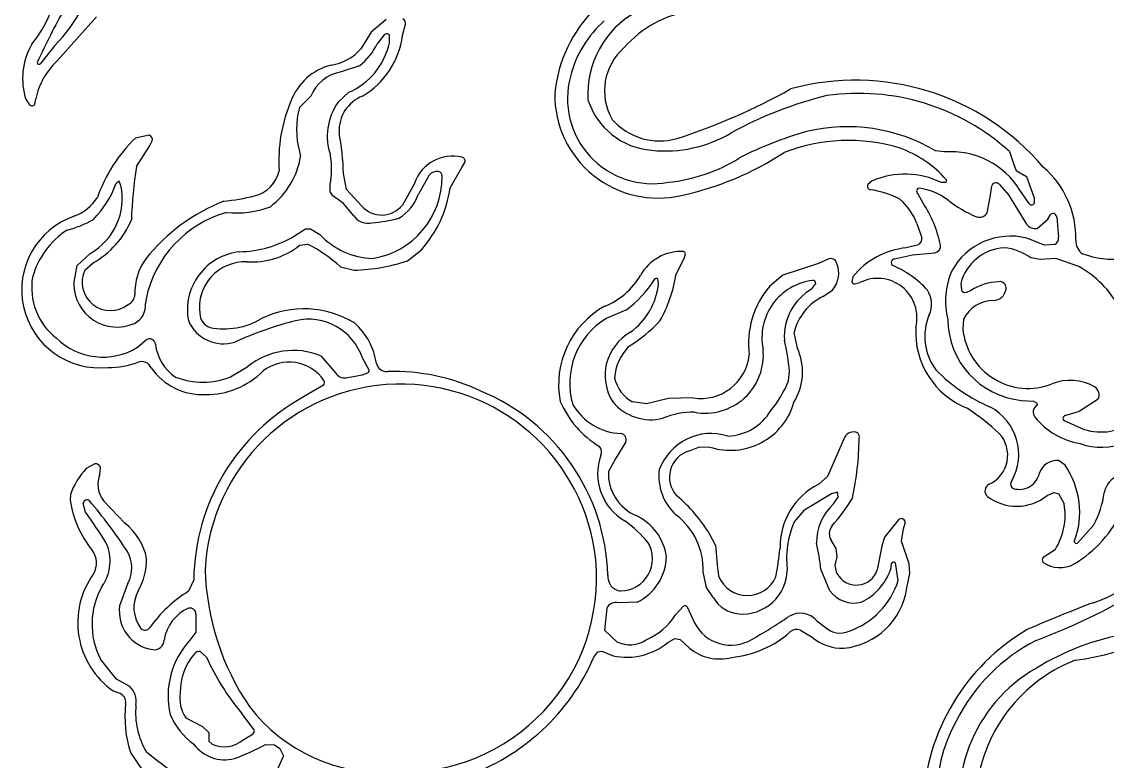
# Model space of a CAD drawing. Header units: millimetres. Extents: x 0.02 to 0.492, y 0.021 to 0.495.
# Drawn here: x 0.0203 to 0.1852, y 0.1664 to 0.2789 of the extents above; entities that cross this region are included whole.
import ezdxf

# ---------------------------------------------------------------- set-up
doc = ezdxf.new("R2010")
doc.units = ezdxf.units.MM
doc.header["$MEASUREMENT"] = 0
doc.layers.add('WHITE', color=7, linetype='Continuous')

msp = doc.modelspace()

# ---------------------------------------------------------------- linework, layer by layer
at = {"layer": 'WHITE'}
for p, q in [((0.0256671674624726, 0.2729352208562479), (0.0316405192370013, 0.2796087654793236)), ((0.0756775503905725, 0.279235851039536), (0.0733939589439947, 0.2772963265861926)), ((0.0733939589439947, 0.2772963265861926), (0.0718432361146481, 0.2747714617446079)), ((0.0781462899229772, 0.2767729705544823), (0.0786111437189507, 0.278505245057024)), ((0.0753706852714082, 0.2768720742965651), (0.0742759307144102, 0.2755132273451807)), ((0.0761583526124909, 0.2756604612450814), (0.0761770628653801, 0.2768730832779263)), ((0.0253284815870823, 0.2752444817971409), (0.0231347100393801, 0.2725294791441548)), ((0.0716130465784028, 0.2721586654654883), (0.0688085064077058, 0.2712397772928508)), ((0.0642224829649757, 0.2675706115657084), (0.0624828596503479, 0.2658633205489338)), ((0.0683264180332321, 0.2665862080619952), (0.0700199203837954, 0.2681511244301366)), ((0.020941115200172, 0.2670046716426024), (0.0214935979386394, 0.2662507903322603)), ((0.0222894396487799, 0.2663291836029958), (0.0224251976298327, 0.2671548513419014)), ((0.0396645860138475, 0.2616284421652513), (0.0375667516662971, 0.2611871930862287)), ((0.0397103642155522, 0.2599482415284683), (0.0401335522353189, 0.2607559195289688)), ((0.0377381167665143, 0.2568893255619962), (0.0397103642155522, 0.2599482415284683)), ((0.0625129217342353, 0.2591749619026721), (0.0626685163621914, 0.2583985805115402)), ((0.1605215787914562, 0.2590875113364939), (0.1591241732449655, 0.2592481589982693)), ((0.1703654577498246, 0.2591540334346293), (0.1710776851644798, 0.2570241477027739)), ((0.0871456750078813, 0.2567055946104166), (0.0876447380664963, 0.2574977761245875)), ((0.0696514956415762, 0.2533861769959025), (0.0691861372477108, 0.2558021702063565)), ((0.085402054536717, 0.253630997892015), (0.0871456750078813, 0.2567055946104166)), ((0.1710776851644798, 0.2570241477027739), (0.1714053841704917, 0.2562514780699691)), ((0.1714053841704917, 0.2562514780699691), (0.1729533479464193, 0.2553337743332349)), ((0.0351139654741189, 0.2546630263143309), (0.0346129680579468, 0.2542143382816745)), ((0.0353604504695729, 0.2539937485803899), (0.0351139654741189, 0.2546630263143309)), ((0.0671506726135458, 0.2530238536838279), (0.0671609393688288, 0.2541635112057508)), ((0.0799557747059919, 0.2543073578886736), (0.078128073369103, 0.2510080207907088)), ((0.0822117883600274, 0.2555579868182753), (0.080560988573074, 0.2526427132305584)), ((0.1495395601492044, 0.2546998240327173), (0.1488397894433895, 0.254112992440101)), ((0.1606619371468259, 0.2544565229448802), (0.1600374901781682, 0.25443147974976)), ((0.1688457238922315, 0.254123247290213), (0.1702095146244693, 0.2525511588906419)), ((0.1729533479464193, 0.2553337743332349), (0.1741466479636588, 0.2521063745952328)), ((0.0675689689722053, 0.2523994578507763), (0.0671506726135458, 0.2530238536838279)), ((0.0691096584098323, 0.2512970622517355), (0.0675689689722053, 0.2523994578507763)), ((0.071951868823157, 0.2508591964949911), (0.0696514956415762, 0.2533861769959025)), ((0.1572455561601365, 0.2513156624557977), (0.1562883927486239, 0.2530022309454174)), ((0.1674520688295804, 0.2521910162963139), (0.1676761665822709, 0.2539517410387797)), ((0.1702095146244693, 0.2525511588906419), (0.1729641745959893, 0.2481202727676399)), ((0.1733622402008685, 0.2512460959237626), (0.1719701833345159, 0.2532563966927677)), ((0.0707514684770737, 0.2493663996685816), (0.0691096584098323, 0.2512970622517355)), ((0.1670004072614775, 0.2498233693980091), (0.1674520688295804, 0.2521910162963139)), ((0.1741466479636588, 0.2521063745952328), (0.1741161190236669, 0.2512499514948519)), ((0.1762313519102418, 0.2488617982815823), (0.1766868499797304, 0.2496282163884518)), ((0.177568021828475, 0.2491512449522768), (0.1778427017749117, 0.2461100248159503)), ((0.1563162477383144, 0.24820959961154), (0.1570569342996129, 0.2460107443511664)), ((0.1746111146334731, 0.2474485379881036), (0.1762313519102418, 0.2488617982815823)), ((0.061759839725706, 0.246325550340488), (0.0634025151143875, 0.2473988487628075)), ((0.0634025151143875, 0.2473988487628075), (0.0641903222597922, 0.2474122615048621)), ((0.0641903222597922, 0.2474122615048621), (0.0655884888717469, 0.2465211695161618)), ((0.1757123017855179, 0.2449336974722822), (0.173020091051025, 0.24597177411126)), ((0.062504681617919, 0.2448923409266509), (0.0637257599424174, 0.245077854577037)), ((0.078902261029842, 0.2425416479201798), (0.0810187711901189, 0.244210173413345)), ((0.1565408666391081, 0.2449741500212942), (0.1547036909416574, 0.2445142125601848)), ((0.1772864085055182, 0.2450236968662234), (0.1757123017855179, 0.2449336974722822)), ((0.0287117446321829, 0.2418449408277583), (0.0306669980204113, 0.2436446759341523)), ((0.1196964500613948, 0.2403840681164233), (0.1209402772579972, 0.2428607649705669)), ((0.1209402772579972, 0.2428607649705669), (0.1211570723323865, 0.2436095848644412)), ((0.1429135809911326, 0.2428313641321863), (0.1413722494788186, 0.2421386374419516)), ((0.1529345501344464, 0.2428180604233665), (0.155649301171612, 0.2434466966765826)), ((0.155649301171612, 0.2434466966765826), (0.15902889531957, 0.2437371333480911)), ((0.1750771085053352, 0.2427541136824704), (0.1736378548315936, 0.2429927152682019)), ((0.1774457861373316, 0.2429038844262071), (0.1750771085053352, 0.2427541136824704)), ((0.180922884082674, 0.2416552780102406), (0.1774457861373316, 0.2429038844262071)), ((0.0282256573206236, 0.2390103143205404), (0.0287117446321829, 0.2418449408277583)), ((0.0298837026713559, 0.2410852055798923), (0.031122690727318, 0.2422103159094179)), ((0.0687240458708229, 0.2416068602809683), (0.0708215236320448, 0.2411176806279784)), ((0.1413722494788186, 0.2421386374419516), (0.1359253331478328, 0.2403728244611291)), ((0.1170676126982242, 0.2391038072590577), (0.1169611963882275, 0.2397287276706148)), ((0.1359253331478328, 0.2403728244611291), (0.1339669860697323, 0.2386722025303115)), ((0.146579037011896, 0.2401174236707482), (0.1464378527387411, 0.2393669215967902)), ((0.1468467016612521, 0.2390270639528843), (0.1476248719745561, 0.2392191816160978)), ((0.1403516569089977, 0.2382510180801423), (0.1409509223955212, 0.2391031002531681)), ((0.1420357192926794, 0.2371025309827844), (0.1434741809379449, 0.2380669682976122)), ((0.1629701425873107, 0.2391068568807712), (0.1630815297222691, 0.2381296556296165)), ((0.1638453444019571, 0.2377486191968035), (0.16451758579207, 0.2380287787608486)), ((0.0391866534197948, 0.2367757500303058), (0.0391102741161479, 0.236044659243282)), ((0.1121754212558798, 0.2351010807813825), (0.1091168868546497, 0.2337554795145971)), ((0.1633771649401675, 0.2336472902297768), (0.1632954844360339, 0.2321558314473344)), ((0.138166235612192, 0.2292512909063888), (0.1376468967993453, 0.2316552890903034)), ((0.037884903758222, 0.2293814006013868), (0.0392233310957232, 0.2305340240970814)), ((0.0657452818599446, 0.2280846320936936), (0.0679791775169826, 0.2255204782628154)), ((0.073037376568812, 0.2260235248166178), (0.0720497313706611, 0.2277792461904957)), ((0.0519973723193403, 0.2248735000241775), (0.0546321339082205, 0.2264646748287738)), ((0.0695600303940684, 0.224753839462862), (0.072069766518171, 0.2251759068985175)), ((0.072069766518171, 0.2251759068985175), (0.0729023185684252, 0.2254972485629352)), ((0.1368276106592196, 0.224299169718618), (0.1369704921126312, 0.2257539044774048)), ((0.0661386182710787, 0.2236415388042381), (0.0631272376680139, 0.2218516016338185)), ((0.115219503491564, 0.2208144489855029), (0.1130800308102136, 0.2210695273510731)), ((0.1185633807508767, 0.221598151655303), (0.115219503491564, 0.2208144489855029)), ((0.1223389012835854, 0.2216959862659124), (0.1185633807508767, 0.221598151655303)), ((0.1722069138937352, 0.221306278280906), (0.1740547560613666, 0.2211974895154002)), ((0.1740547560613666, 0.2211974895154002), (0.1746074934076378, 0.2208977814206866)), ((0.1838577477531229, 0.2214739261673335), (0.1809516637129019, 0.2196133891883399)), ((0.1809516637129019, 0.2196133891883399), (0.17894884172333, 0.2190245856552665)), ((0.1787693313456587, 0.2181823907773373), (0.1817113949058838, 0.216903560645134)), ((0.1120821845560059, 0.2150020161174897), (0.1105546122262605, 0.2125220857829595)), ((0.145301866607882, 0.2156780231898903), (0.1427424047072858, 0.209766280057141)), ((0.1217350681393787, 0.2136240998521796), (0.1232694853828829, 0.2142590963215009)), ((0.1232694853828829, 0.2142590963215009), (0.1248317943050041, 0.2142262479609057)), ((0.0314184658963189, 0.2116718071904455), (0.0301024233654745, 0.2109436169632871)), ((0.1105546122262605, 0.2125220857829595), (0.1094409185537004, 0.2105168229984039)), ((0.178817133143598, 0.2114408962762476), (0.1778255570716348, 0.2121664759785128)), ((0.0321611992622665, 0.2101487303783758), (0.0322694252596286, 0.2109392649881129)), ((0.1427424047072858, 0.209766280057141), (0.1414170300591714, 0.2085905783553716)), ((0.0276807842003746, 0.2069996678610365), (0.0276490784850656, 0.206122186000384)), ((0.14334901709559, 0.2070903489275422), (0.1391573200223281, 0.2045641619499002)), ((0.1442531281302786, 0.2073491973135799), (0.14334901709559, 0.2070903489275422)), ((0.1436653382252564, 0.205599588063941), (0.144353748255597, 0.206591838851304)), ((0.144353748255597, 0.206591838851304), (0.1442531281302786, 0.2073491973135799)), ((0.1761104242292792, 0.2068495309725508), (0.1771184043813552, 0.2072845970781164)), ((0.1771184043813552, 0.2072845970781164), (0.1778347023011834, 0.2071361845110951)), ((0.1778347023011834, 0.2071361845110951), (0.178685435768678, 0.2055961091668341)), ((0.029973501472809, 0.2043072281410006), (0.0296505042915562, 0.2056275600326167)), ((0.0359679324748446, 0.2026694799623044), (0.0327888147774856, 0.2059680986421125)), ((0.1391573200223281, 0.2045641619499002), (0.137638437757847, 0.2028391113664709)), ((0.1535304393896866, 0.2031539785749034), (0.1513939835158895, 0.2005280792518695)), ((0.1539744852657751, 0.1998986988272951), (0.1543014554754551, 0.2018063275862474)), ((0.1543014554754551, 0.2018063275862474), (0.1545416525636873, 0.2026589628069107)), ((0.1832118392947875, 0.2023994722091977), (0.18071593203403, 0.1996077742201325)), ((0.1257105436824003, 0.1993069959690577), (0.1248315467442526, 0.2009449703128849)), ((0.144040963413807, 0.1988046267928875), (0.1432692765195008, 0.2000496554786015)), ((0.1513939835158895, 0.2005280792518695), (0.1509633199937523, 0.1991706983433915)), ((0.1551518946648231, 0.1964402309429519), (0.1539744852657751, 0.1998986988272951)), ((0.1442189538845694, 0.1975483464132279), (0.144040963413807, 0.1988046267928875)), ((0.1509633199937523, 0.1991706983433915), (0.1502835833720321, 0.1955603456048628)), ((0.1773015696311648, 0.1986176155475889), (0.1755235896991891, 0.1974439423326505)), ((0.1438814249122738, 0.1962617889163157), (0.1442189538845694, 0.1975483464132279)), ((0.1524173979853653, 0.1964534408028799), (0.1522804659693458, 0.1955530112832249)), ((0.1534789050226792, 0.1939240999938101), (0.1530563011543126, 0.1966331276272021)), ((0.1552323076637925, 0.1949764038528908), (0.1551518946648231, 0.1964402309429519)), ((0.1243499091204228, 0.1928621635144989), (0.1238332002916387, 0.1952408613966821)), ((0.143085655787098, 0.1923782410001279), (0.1417039551160199, 0.1956352255133443)), ((0.1441646696921112, 0.195018004560519), (0.1438814249122738, 0.1962617889163157)), ((0.1547822183141397, 0.1928046418641361), (0.1552323076637925, 0.1949764038528908)), ((0.0364328302554164, 0.1935012320811144), (0.0351723192343952, 0.1900891675835807)), ((0.0464327710793029, 0.1940479683322517), (0.0456327927426053, 0.1923020981506474)), ((0.1254061470363573, 0.1912936930289705), (0.1243499091204228, 0.1928621635144989)), ((0.1091807160695309, 0.1897081269692887), (0.1088327513214402, 0.1863817429385274)), ((0.113804097692819, 0.1906531909781331), (0.110970230165183, 0.1905218744146336)), ((0.1196385671342931, 0.1887305099499977), (0.1208553384230242, 0.1900131357182352)), ((0.1213947658799549, 0.1899488601575147), (0.1225390365386438, 0.1874856715390286)), ((0.0467419964622361, 0.1887905976086163), (0.0467617903524004, 0.186086544056527)), ((0.1411305786943981, 0.1878016651601572), (0.1423979885185622, 0.1868398113550636)), ((0.0467617903524004, 0.186086544056527), (0.0458400369583151, 0.1848591591870947)), ((0.1088327513214402, 0.1863817429385274), (0.11073921177491, 0.1846182016045208)), ((0.1184773029813695, 0.1845070254480419), (0.1195112951787616, 0.1851030220591856)), ((0.1195112951787616, 0.1851030220591856), (0.1203209566680585, 0.1849735103888641)), ((0.1203209566680585, 0.1849735103888641), (0.1217490570753379, 0.1836477877010695)), ((0.138622395355784, 0.1863609317854633), (0.1403905835238197, 0.1853175592558398)), ((0.0483410846961323, 0.1823237194321594), (0.0473848056189636, 0.1831228980764172)), ((0.1078085783905393, 0.1830791187080692), (0.1084634941576598, 0.1831975642144297)), ((0.1084634941576598, 0.1831975642144297), (0.1101675031793766, 0.1825013589664499)), ((0.0347150165817152, 0.1789465018495137), (0.032260242786586, 0.1819855658972371)), ((0.107247568086681, 0.1822827414732079), (0.1078085783905393, 0.1830791187080692)), ((0.0366999016940597, 0.1778056708133204), (0.0347150165817152, 0.1789465018495137)), ((0.0341945665783586, 0.1771548392197154), (0.0352092130062871, 0.1767778186238824)), ((0.0556005755178652, 0.1712098222248546), (0.053714323796246, 0.1737187741779725)), ((0.045220720227202, 0.1730451324032399), (0.0477681582095029, 0.1717421402091658)), ((0.0477681582095029, 0.1717421402091658), (0.0486988634177761, 0.1708314976803472)), ((0.0486988634177761, 0.1708314976803472), (0.0487344773700876, 0.1695252080316089)), ((0.053954227446176, 0.1697268669725118), (0.0554373349478174, 0.1706449517220744)), ((0.0487344773700876, 0.1695252080316089), (0.0492041850008227, 0.1690668166668776)), ((0.0573379787109828, 0.1690140892756639), (0.0586941944785989, 0.1689245624469027)), ((0.0586941944785989, 0.1689245624469027), (0.0594931103725973, 0.1684018020865876)), ((0.0594931103725973, 0.1684018020865876), (0.0600745601847335, 0.1672999903440623)), ((0.0368509680793347, 0.1676670786206736), (0.038607078312543, 0.1651445641679642)), ((0.0405510960756112, 0.1667784126253338), (0.0392552121286665, 0.1678284917560673)), ((0.0600745601847335, 0.1672999903440623), (0.0587356181606856, 0.1643357692871025))]:
    msp.add_line(p, q, dxfattribs=at)
for centre, radius, start, end in [((0.0049769662205976, 0.2886116866339958), 0.0213855032893199, 322.0620816186389, 357.960958574167), ((0.0060586930975689, 0.29369097801543), 0.0266757937306828, 316.2504859059418, 347.2504104708981), ((0.1220060780664818, 0.266049510137391), 0.0208016435010269, 95.30682038253484, 174.7263550054088), ((0.1104145181979394, 0.2331720935376106), 0.0962488657220535, 150.2630305460436, 155.7497028493684), ((0.1243452026393362, 0.2641359331373405), 0.0165216780434699, 97.55744151671799, 139.1703335122687), ((0.0778591427098193, 0.2786343321681752), 0.000763, 350.2596429059428, 64.15754190594117), ((0.1197401299591292, 0.266549357203669), 0.0165671833434591, 131.2545325817669, 165.96569405448), ((0.1206137640340436, 0.2678546100359167), 0.0143223752862981, 119.0994618414836, 183.3428636908049), ((0.0657105714442736, 0.277937326998929), 0.0106929999999999, 293.7662669059421, 347.7058579059424), ((0.0660148614839118, 0.2793367524423798), 0.009103, 307.9506439059421, 335.163573905942), ((0.0657332926818497, 0.2783728183781441), 0.0125156707198261, 300.4126797354704, 352.6559259059418), ((0.0757742869423509, 0.2765426100478032), 0.000521, 39.36850290594348, 140.7748799059429), ((0.0307247720702552, 0.2702389245379222), 0.0103043841903537, 149.5327212244292, 198.2927029059418), ((0.0661392264576352, 0.2797716129738089), 0.0075853304794305, 278.7610634968082, 318.7621019059418), ((0.1175227258763853, 0.2683703186202573), 0.0086823337978557, 130.8483530669372, 209.9181132180683), ((0.0334111034199348, 0.2647926398841774), 0.011237, 133.5625619059419, 167.864914905942), ((0.0229176514869919, 0.2726738907589258), 0.0002607088982863, 173.4184815527393, 326.3637089059457), ((0.0694448696450442, 0.2637638745751331), 0.0087783471613649, 104.1791029153486, 159.7916273502411), ((0.0697648849938705, 0.26534384064123), 0.005973, 99.21368490594168, 158.1112179059415), ((0.1161438993289944, 0.2671859863989804), 0.0129264182940364, 164.837694998878, 280.6240466934731), ((0.1469531791482253, 0.2324947604202947), 0.0374880181770566, 40.37501903861467, 105.2324798354745), ((0.0741986498675592, 0.2622998244332804), 0.0056927981285866, 111.9680540832715, 182.5627220903699), ((0.1169701698107697, 0.2677467691582055), 0.0156791532701775, 179.2155022349502, 283.2276329855882), ((0.0912364638499695, 0.3500178925750637), 0.0933915315126531, 287.8562338534649, 299.4147912247226), ((0.1574106320467052, 0.2080659529156889), 0.0613828819555886, 103.9354071829298, 118.5144478969266), ((0.147467438577242, 0.2338924463229055), 0.0340949712630934, 47.80969690594189, 98.16024885798724), ((0.0218592365822909, 0.2666177131882787), 0.000518, 225.1004419059393, 326.1509419059368), ((0.0823339715124136, 0.2577693346208332), 0.0229747279236915, 156.8646061068193, 183.8904914104839), ((0.0747143050487105, 0.2625740501941477), 0.012666, 164.9481589059418, 195.5668909059419), ((0.075710033903042, 0.2614565241823669), 0.008990630679648, 145.2107949059417, 198.7345328970498), ((0.1169031343790478, 0.2704265183124329), 0.01112207593601, 197.8383769311451, 265.4968619876102), ((0.1172375149885477, 0.2703829604510846), 0.009625670919395, 221.2216010167536, 285.890835720735), ((0.145755421367881, 0.2367383222181159), 0.0261804560430141, 59.29362290594188, 103.7179553491628), ((0.054026132837032, 0.244279014553837), 0.023596561821731, 134.2294119059419, 160.4946866078649), ((0.039413592627707, 0.2609312454067149), 0.000741, 346.3136239059403, 70.20093790594142), ((0.02977122235993, 0.2547012409254114), 0.0394302873549337, 1.599957905941848, 10.73424107112227), ((0.1181042339887658, 0.2786440468335812), 0.0194163939394498, 263.8671470784695, 301.0111347369621), ((0.1549928923516152, 0.2077212410363713), 0.0565991227464642, 105.8369823945569, 116.9426168168276), ((0.1458880944423537, 0.2340920043795734), 0.0267434659745374, 73.15798166167482, 111.4193377566739), ((0.110873215792287, 0.2975276066682951), 0.0460733634076073, 282.1341276521508, 303.2302133768), ((0.148005019238426, 0.2436308555513695), 0.0170164112995044, 41.27332384922478, 70.67362709343246), ((0.1614736625416406, 0.2468023487192293), 0.012322, 31.5863179059418, 94.43148890594176), ((0.050740668407414, 0.2603752771709811), 0.0120905287938838, 307.3179957829528, 350.590395905942), ((0.0555740597020899, 0.2564579037977268), 0.0118118592007187, 348.799387905942, 10.29501376985757), ((0.0857767110457737, 0.2523009555131966), 0.0061570244732429, 76.6990172089568, 160.9815819059417), ((0.0870320145918176, 0.2576755359247128), 0.0006379879332425, 343.8218039059398, 75.36251475697526), ((0.1160944209701489, 0.2792916555473242), 0.0249294772769605, 275.5998894581894, 302.1163845591436), ((0.0988348379923155, 0.2469023371130001), 0.0619075866338177, 170.7164249059421, 178.3001815481415), ((0.0544288041108752, 0.2573753400563639), 0.0051177094687035, 284.152068532861, 346.8436843120345), ((0.0833592677235251, 0.2546798101606002), 0.0014449578304361, 78.8731233741406, 142.5728329059422), ((0.0834603260674835, 0.2554237121974173), 0.0006969527998558, 357.5745271002548, 75.2204707521577), ((0.1544934823273041, 0.2430232444370766), 0.012684, 64.08185090594193, 112.9896389059419), ((0.1661454047550039, 0.2459195820773318), 0.0143411011197046, 358.9326994172682, 49.22028441482581), ((0.0198335438113173, 0.2598116797169447), 0.0158038480189115, 315.8623486852452, 339.2570569059419), ((0.0716866055446686, 0.2552260983498207), 0.0124711821551187, 278.7492735491245, 0.7724043965423615), ((0.149340714120426, 0.2538841604154919), 0.0005507173753848, 155.4481679059387, 257.3748795198388), ((0.1605104835903068, 0.2547281306872302), 0.0003109806191497, 299.14485490594, 24.23098809798545), ((0.1683064215813746, 0.2537273760769322), 0.000669, 36.28027890593963, 160.4047399059421), ((0.0259902908462988, 0.2520044397470602), 0.009579, 299.2239819059418, 11.98607490594185), ((0.0488311236052832, 0.2784005637447597), 0.0268749691839801, 274.582013061862, 284.7643788420309), ((0.0741463433513709, 0.2548663511565768), 0.0067891265230769, 300.4804462972708, 340.8811169059419), ((0.0674789584671139, 0.2562400535218894), 0.018112, 318.3794859059419, 351.7176589059418), ((0.147314175405343, 0.2395527936961637), 0.0139250475618679, 62.54224931919029, 82.13220903156952), ((0.1566853524223595, 0.2531455306118133), 0.0004220329098085, 94.72509932448253, 199.8492279059429), ((0.1555405242727445, 0.2446946745338557), 0.0089406346572448, 52.42763000591958, 82.86778963294469), ((0.0256319556841694, 0.25616687620445), 0.0073428659827631, 291.7186176814943, 326.9079053941729), ((0.0618686876497936, 0.2245266457174027), 0.0291923696076034, 111.9047237365981, 141.1522463536218), ((0.0528141888181701, 0.2647905418279914), 0.0149828974009476, 264.5648667740666, 290.5371520724486), ((0.0749775094587898, 0.2535257650285202), 0.004033, 221.3904889059422, 321.3702209059417), ((0.1474187094260604, 0.2447518724230932), 0.0095457878316958, 21.2369309059419, 48.57210883319734), ((0.1414073434820312, 0.2409728859899876), 0.0189161837022855, 12.02713777787744, 33.14561090594189), ((0.173305728551385, 0.2678386219466545), 0.0202354726022123, 232.5179831484288, 246.8981299490992), ((0.173737970031652, 0.2514845326957996), 0.000445, 212.3990619059459, 328.186989905942), ((0.0321471025471912, 0.2381116024419481), 0.0118583047660904, 108.6796109019668, 276.1452056187745), ((0.0561692588390111, 0.2331868027831162), 0.0173576907786694, 105.9649894133354, 168.0672129059419), ((0.0728511842980609, 0.250738623626341), 0.0025083470890515, 213.1657569059419, 285.2946219718694), ((0.1658237446408531, 0.2505078587881898), 0.0013612717025063, 250.3504065284617, 329.8125359059414), ((0.1769990232061401, 0.24915249706289), 0.000569, 359.8739179059418, 123.2734079059407), ((0.0233617775829858, 0.2626241603608397), 0.0158742547209491, 283.8834723632299, 299.4868894819938), ((0.0245317052776464, 0.2539670007558954), 0.0134781574325713, 299.2756869059418, 337.1755667365391), ((0.0718023495103172, 0.2706190156332074), 0.0223654035863827, 274.3862304664264, 284.9977377972359), ((0.1743559732848804, 0.2491778172866087), 0.001748, 217.2290279059424, 278.3929829059426), ((0.0341862849490649, 0.2366008117188041), 0.0127220263680575, 123.466275894666, 164.2983043226341), ((0.0529530287851217, 0.2610914116464239), 0.0171927478620879, 271.2996159798091, 300.8131419059419), ((0.0740004077110803, 0.2544570949978746), 0.0115645705415649, 223.3322139059418, 267.9345490394061), ((0.1560276639835282, 0.2458764066556869), 0.001038, 299.6311749059421, 7.436062905940428), ((0.1705079704719712, 0.2361662262496171), 0.0101222289378711, 75.63024290594207, 151.5271695484631), ((0.1767456676776784, 0.2459862015971765), 0.001104, 299.3275339059413, 6.439770905940577), ((0.0552498990790528, 0.2539887713008104), 0.0116351585824246, 266.2512757612425, 308.5738209059418), ((0.0535792132198082, 0.2251323670270695), 0.022378, 47.40799190594187, 63.03692690594194), ((0.1560130406329778, 0.2323897072760159), 0.012195, 96.16359990594195, 140.677916905942), ((0.1588508002872258, 0.2447872683829886), 0.0010651297724057, 279.625351905941, 6.862902283669287), ((0.1700812217711271, 0.2371779836351365), 0.0073680390305856, 93.71714430749532, 164.8237449059419), ((0.1684825812023215, 0.2355290231648562), 0.0090710278362605, 55.3666349059419, 82.9014545325421), ((0.1827007489488431, 0.2454700123715505), 0.0022242260711594, 175.2950720960431, 236.5073852668505), ((0.046250605983031, 0.2377250242441438), 0.0087633411278298, 144.3092077799083, 182.0332511826037), ((0.0543526830178525, 0.2350715452703994), 0.0088890740303754, 96.52231748990361, 190.4230929249656), ((0.0702720652938851, 0.2678760399112869), 0.026764, 271.1763509059419, 288.8114809059419), ((0.1205223326072987, 0.2368454169286369), 0.0071191440625612, 87.5379561013281, 150.9646193122135), ((0.1207629794570156, 0.2435669966041101), 0.0003963873791332, 6.167821905938859, 80.5364396182312), ((0.1432063918117343, 0.2419093040789862), 0.0009674362606233, 19.76033690901408, 107.6178469059412), ((0.1529784800490437, 0.2422558963614409), 0.0005638778856431, 94.46825790594347, 231.6779990366583), ((0.186355066801046, 0.2571083099398497), 0.0143491367179424, 250.1103667543231, 275.2137323198237), ((0.0337852816611794, 0.2392649687633995), 0.0043052968169394, 154.9891369059418, 308.0632287807707), ((0.0542295418149163, 0.2354378077129946), 0.0069455544836827, 87.85765943009088, 187.377682493295), ((0.1404583227641619, 0.2406660755688638), 0.0039813011857742, 319.244792905942, 23.22981914399091), ((0.147161471547898, 0.2285138320771589), 0.0143796214895175, 41.67293350260924, 67.65295116514756), ((0.1723922875664417, 0.2363936724694672), 0.0117217565064329, 156.9033742345597, 193.8099983452532), ((0.1732522275458694, 0.2279038953768008), 0.0157460946280941, 28.41242524902833, 60.84679190594188), ((0.031466997341122, 0.2384291135053711), 0.0096638436115908, 170.3818424122673, 232.1429213987098), ((0.1046672407255325, 0.2459864055656415), 0.0111837991319878, 292.1276291964459, 329.4434522574858), ((0.1018735630582775, 0.2489513702556546), 0.0172614831588899, 306.6419049059419, 327.3935798378427), ((0.1167115139778174, 0.2395254030462277), 0.0003219972188551, 39.15706290594581, 157.281811837629), ((0.0996020329398675, 0.2435074110804433), 0.0203357043331384, 330.2462658890634, 351.165020905942), ((0.1415256376649359, 0.2308417523164217), 0.0087638594434789, 97.01133267621445, 191.4122941665208), ((0.14054689295931, 0.2391442842704262), 0.0004061230215127, 354.1797599059417, 102.9513221417377), ((0.1468567029668692, 0.2394549470839913), 0.000428, 191.8685489059423, 268.6610169059456), ((0.1503322329422555, 0.2338704594649041), 0.005994883823736, 345.8486043937769, 116.8471499059421), ((0.169158224948689, 0.2306575655039257), 0.0087103568618617, 92.8796621347553, 122.1929779059417), ((0.168882868004452, 0.2383861251305584), 0.0009842613102437, 351.6612577612095, 99.48747150200967), ((0.0347848160994195, 0.2390231366516672), 0.0065591713118069, 180.112005905942, 293.5345701611742), ((0.1064991699550912, 0.2402370644196025), 0.0106290288270757, 306.2420257823248, 353.8795439059418), ((0.1442014964936066, 0.2298917425689129), 0.0134848685848293, 139.3728249059419, 187.2522698092017), ((0.1445102056717998, 0.2310058473902592), 0.0083538030942884, 119.8547579059421, 183.529325783338), ((0.1546397764089757, 0.235953073178018), 0.0038916592326594, 335.3407831819285, 33.03331038995034), ((0.1636542245148377, 0.2383215844564374), 0.000604, 198.5276919059414, 288.4467799059412), ((0.167854259237883, 0.238523865071065), 0.002022012436599, 272.6956538553021, 352.0265260022048), ((0.0356977732962436, 0.2375127874608998), 0.0017977194273779, 294.3723625421919, 356.8532878402907), ((0.0360037671552991, 0.2357939544244601), 0.0031166068735056, 296.6956902559651, 4.613948905942371), ((0.1456588017752176, 0.2296917770181244), 0.008249, 116.0537899059418, 166.2296829059418), ((0.1679601705397292, 0.2313995797783947), 0.0051045217796447, 90.1213896416016, 153.8746069059422), ((0.0497360896136372, 0.2346340143630368), 0.0023962211913534, 182.1065590258411, 249.765700827036), ((0.0631728070568673, 0.2204931770690186), 0.0147465999041602, 58.42704223525303, 116.0024226212558), ((0.1154609602607401, 0.223738438133589), 0.0135879665292095, 118.9688106518224, 190.9796372729777), ((0.1660703454182764, 0.2310475331204557), 0.0085488489082478, 157.4248386840604, 216.5399323057231), ((0.0509288057824294, 0.2356746808047562), 0.0057599028647319, 202.5763361856955, 287.7021960178043), ((0.0510159087626984, 0.2433320421206265), 0.0111476044691903, 259.0967815634353, 300.703128977452), ((0.0767486330766292, 0.1764789476733712), 0.0588548923690272, 104.6324387059249, 114.1385808303118), ((0.063864348306676, 0.2250167723166021), 0.0086389674040431, 18.64895490594194, 103.2732937497054), ((0.0640801209194782, 0.2254631588118038), 0.0102025643903798, 8.205281260262497, 48.09876952568958), ((0.1150088746954606, 0.2239442452355719), 0.0114444676064106, 120.986282905942, 196.6080668143825), ((0.1003622992198514, 0.2489955170956595), 0.0229818654752923, 301.9228550707722, 317.3176565527413), ((0.1734625509826467, 0.2336963989279269), 0.0124535823820611, 180.4635025709828, 264.2132989059419), ((0.1164551501222332, 0.2251045789392142), 0.007517754837664, 119.2394415573532, 212.2181399623327), ((0.1685727386971371, 0.2316788265732326), 0.0124487344791299, 176.6567787374855, 248.1973761417018), ((0.1732215561609884, 0.2331085789817635), 0.009971691318593, 185.4827019059419, 291.2503780297603), ((0.0326166632889869, 0.2379821351504133), 0.0100859799932632, 225.412713827976, 301.4888769059418), ((0.0397115129234727, 0.2297801181578468), 0.0008981623807297, 4.205940815010475, 122.9245419059415), ((0.0476506251655974, 0.2307051612359443), 0.0070955772666118, 186.9547449377436, 235.5947643905126), ((0.1178326767177297, 0.2242383361210234), 0.0074736825402905, 135.3633292562153, 176.1202126366439), ((0.0991391231262093, 0.2218158454512398), 0.0380357829981239, 5.942804905941841, 13.1849034083927), ((0.0615698369276027, 0.2177999026554934), 0.0111, 67.90358990594201, 128.6835299059419), ((0.1235035882613991, 0.2289651772546238), 0.0073619041956991, 260.897300905942, 353.9513803944222), ((0.1241524643656773, 0.2282027531377273), 0.0088290823099296, 259.3675896080969, 5.882717600275423), ((0.1300802438904761, 0.2256537500796207), 0.0088501729996605, 328.5016880026818, 23.9847729059418), ((0.0336776937764048, 0.2383063218159739), 0.0119877293433532, 268.7515973714605, 290.9921275124868), ((0.0385195212219229, 0.225655826725668), 0.0015577247067561, 23.32957094600052, 110.57150633748), ((0.0477808682853575, 0.231721478708857), 0.009540086008044, 214.8300373877494, 272.4842449146743), ((0.0609112095183352, 0.220710392625681), 0.0064244343049557, 34.27265285137991, 127.8723212903487), ((0.0726698243045281, 0.2258373815034966), 0.000412, 304.3541449059404, 26.85949590593933), ((0.0757811876629019, 0.2273506855489047), 0.0016599856115851, 195.0635849944673, 274.0153828892799), ((0.0477899171684972, 0.2357297894646087), 0.011643096635379, 249.1260249040424, 291.184299905942), ((0.0483358088262987, 0.2343555573204175), 0.0121660207128998, 269.33392779222, 315.1917324557726), ((0.0693225907475249, 0.226277449128836), 0.001542, 209.3998839059426, 278.8577379059424), ((0.0767902131750617, 0.1946742404555113), 0.0310333790244889, 64.73375937870438, 91.64854554922977), ((0.1158753601613079, 0.2259585862800935), 0.0056317637905476, 192.4543526073461, 240.2411499059419), ((0.1776073405059496, 0.2440106121840834), 0.0257811998744325, 224.4459200931291, 246.900848475443), ((0.1796229589694341, 0.2169273127262471), 0.007430179783795, 60.274014261594, 112.0318313300898), ((0.0778845840005187, 0.1940153814879334), 0.0297760510813825, 5.918146188474848, 176.9929329274539), ((0.0656684594075452, 0.2240455337107543), 0.0006198880878434, 319.3284159059434, 27.12851487930968), ((0.0779585428507768, 0.1937287183384298), 0.0314237161573354, 1.865160188855397, 67.39702156267343), ((0.1195877592330953, 0.2315145779227514), 0.0186888895536123, 320.9907464895674, 337.2891899059419), ((0.1826031280390715, 0.2221439276835074), 0.0014223124335256, 331.8965539059412, 60.32746583148137), ((0.0785963026669218, 0.1936494814287779), 0.032166, 118.7450839059419, 179.2901759059419), ((0.1158872721878907, 0.2271057101515542), 0.0149985072062734, 203.3942235092713, 238.6099077884045), ((0.1159193819220593, 0.2259698101672961), 0.0075942672560355, 219.9190651783638, 283.7633230248797), ((0.1117313777443955, 0.2251599336457667), 0.0089028178711834, 210.2632309767441, 267.3413084989469), ((0.1223890391480957, 0.2074003670339197), 0.0121256339096135, 89.36494782946686, 112.6157004583217), ((0.1279786149892577, 0.2237408092945123), 0.0100214448953137, 251.699020905942, 344.3045602415251), ((0.1272617206938042, 0.2238723554063664), 0.0079926878805663, 272.3272388048148, 328.9591485029298), ((0.1436613885180607, 0.1892949543163198), 0.0369027304939996, 46.98904732170314, 56.64923455109911), ((0.1635599335160897, 0.2130716317569005), 0.0082258075033604, 331.031405483167, 61.43799822408129), ((0.1751993384054534, 0.2195336945330914), 0.0012210461419576, 124.0483468078482, 219.3958248727782), ((0.1743180413422025, 0.2207850520170304), 0.000310629065983, 309.5139618291144, 21.27882090593803), ((0.1842838522550567, 0.2231052976223483), 0.0089349729357378, 249.1983356664673, 340.7562989059418), ((0.1829261970322628, 0.2257274443410321), 0.0111238418057263, 218.7899193447664, 260.6070671684801), ((0.1789428892471465, 0.2185856260124435), 0.000439, 89.22309290594052, 246.7123019059413), ((0.1843161769257022, 0.2252576830626867), 0.0087507857211925, 252.682729905942, 305.69107971101), ((0.1112369627016159, 0.2153545378047242), 0.0009157901086543, 337.3601579059413, 84.89761214712905), ((0.1250465571814325, 0.2078637413305134), 0.0084149264336648, 72.43356491083486, 159.4800353976663), ((0.1466796170007946, 0.2149544015060674), 0.0015562212202864, 65.79752944121938, 152.2906589059415), ((0.146768281867087, 0.2157863050935493), 0.0008043329252293, 342.6605399384753, 46.92461209830449), ((0.1652280428761383, 0.2129845789125489), 0.0048844460340814, 295.2873934271392, 42.41459651061952), ((0.1026227369156204, 0.2160178912429574), 0.0449157983564621, 347.6916963173903, 359.3987819121003), ((0.1160439958001757, 0.2101446384232353), 0.0082401254379072, 159.9812595721518, 239.8944658843809), ((0.1071497432919531, 0.2134578532700024), 0.0012528094455201, 336.8567457366504, 42.38424659723817), ((0.1228249062450233, 0.209651804704232), 0.004119086772444, 105.3421439059419, 223.4538768376281), ((0.0315185173927764, 0.2109275016765222), 0.000751, 0.8974909059411951, 97.65595590594151), ((0.1775898659509479, 0.2093739642436612), 0.0028024403818198, 85.17560590594228, 160.4430866545004), ((0.1684860886238161, 0.2042909010404015), 0.012563952910702, 339.2062081187159, 34.68665590594193), ((0.0383067073395184, 0.2031906389242852), 0.011288, 136.6200169059419, 160.2789849059418), ((0.0361041254561598, 0.2086032343319525), 0.004235, 158.5964709059418, 218.4790199059418), ((0.1164139729094584, 0.2102101875141835), 0.0069797931465437, 177.4820779059419, 246.8155701587956), ((0.1251254960452535, 0.2098177666257292), 0.0080219716721862, 172.8700370167451, 227.7238963233627), ((0.1718540088766282, 0.2109420876356333), 0.0031585631520867, 254.0854924804506, 348.4942658996958), ((0.1880976493961881, 0.2067183027334558), 0.0033584089444222, 109.4102112208817, 170.3814720399938), ((0.1462096537308945, 0.1990257548463407), 0.0106983685867365, 116.6139679059417, 180.9227029498247), ((0.1677900859136634, 0.2075378076943803), 0.0011348413073338, 114.7775739178733, 227.9665629716337), ((0.1712893261428252, 0.2085776680953003), 0.0007374846319457, 136.2524858494543, 245.8773201140182), ((0.1045658367168656, 0.1887674890087478), 0.0236429704949852, 31.00127590594186, 49.77343538416106), ((0.1222187882389355, 0.2210222626039318), 0.0283271423881642, 318.3324642626695, 329.0245273824421), ((0.1714705238857394, 0.2126330095358468), 0.0074146678610767, 233.2122932101213, 308.7389599059418), ((0.169138702704916, 0.2096344525210269), 0.015823972749905, 332.7923659059419, 351.4411653593389), ((0.0435508088666699, 0.2085882399477136), 0.0160918131731753, 188.8152569059419, 218.6421557001063), ((0.0301980113965408, 0.2056413022958851), 0.0005476795411629, 47.05394507447432, 181.4378049059403), ((-0.0242764129321526, 0.1588717551892272), 0.0723415939368054, 33.07751856316064, 40.69645662861259), ((0.1491141857826093, 0.1996622143983338), 0.0080586813901727, 132.5432299059419, 180.5532045232087), ((0.1690005268161167, 0.2038902092340718), 0.009834, 327.5774119059419, 9.989609905942036), ((0.1708496649155914, 0.2122128720041956), 0.0183331736922899, 300.6737945043845, 335.8913347516675), ((-0.030582411925404, 0.159753967867042), 0.075179861987975, 32.12382768980743, 36.34331390594182), ((0.0993066110953683, 0.1858838091893931), 0.0212692318638287, 40.43544141732866, 53.65814305006003), ((0.1101761542282514, 0.1964162308556324), 0.0081616209562034, 8.150031000518975, 64.68449840270765), ((0.1134614669761506, 0.1956102001154448), 0.0103783073310046, 357.9605519059419, 52.8491842167508), ((0.1539598635227329, 0.2027508459491369), 0.000589, 351.025286905941, 136.8087559059419), ((0.0300930923551523, 0.1953542556980213), 0.0093822306765876, 11.84242625529577, 51.23213090594194), ((0.1512849073408587, 0.1972053124038864), 0.0147636656298793, 157.5672409059418, 186.6222230237271), ((0.1449690269098736, 0.2010351608112824), 0.0019647829779177, 143.9948374841767, 210.1049069059421), ((0.1770397666717613, 0.2097197880104114), 0.0200930690441409, 287.521919958692, 339.8980919059419), ((0.02700311311357, 0.1968796933555074), 0.0067192999816337, 325.2379284717221, 25.10852353503968), ((0.111252643001883, 0.1972389108633864), 0.0048943198416535, 270.4882054351529, 29.90228058355088), ((0.1805498235904232, 0.1998843877167122), 0.0003226562280935, 189.59139546788, 300.9851269059405), ((0.0283981553007956, 0.1965682415699614), 0.003250116181203, 330.0823352810643, 37.34126603370481), ((0.0320466572741852, 0.1958454034932471), 0.0049732939819341, 331.8779149059418, 30.29055452119068), ((0.1904765028087701, 0.2034423146265649), 0.0648978452797759, 183.6533869059422, 187.8519441822824), ((0.0915689994235177, 0.2028919504302578), 0.0441288532594948, 349.020432603389, 354.749197679678), ((0.1172907102577199, 0.1936566895629878), 0.0244932874277456, 4.633326905941917, 14.00543658142197), ((0.0292512702911303, 0.1972549792935811), 0.0100243889310744, 330.7482937273792, 0.1412079965151196), ((0.0780910128440548, 0.1943043240517645), 0.029542128928518, 268.073086238265, 5.402013612058644), ((0.1103732826941469, 0.1977516580260403), 0.0078840805415304, 295.7953019059419, 358.7034839353807), ((0.1527891623795438, 0.196357278257047), 0.000384, 45.91905790593969, 165.4974379059393), ((0.1759362339172846, 0.1970388126645713), 0.0005782778732457, 135.5264779059428, 219.4591106698375), ((0.1780299326850723, 0.2003835726861103), 0.0044981603118931, 235.6175593068723, 298.8783478081226), ((0.0414485558247799, 0.1875151944341905), 0.0126474234592385, 144.0108262660848, 235.0015199059419), ((0.0872748202105285, 0.1967355948004293), 0.0391424264005617, 181.6955756768807, 214.1391789279263), ((0.1115050132081348, 0.1944897959296442), 0.0021553474250429, 173.0264321570408, 264.3908602020897), ((0.1297798898228748, 0.1956723729295826), 0.0068419568462693, 265.420930955988, 358.5792382519616), ((0.1471114617129121, 0.1965603056939375), 0.003326, 207.6267999059418, 342.5033849059419), ((0.1442137385271257, 0.1983483733028897), 0.008537338018847, 295.2907528934919, 340.887270905942), ((0.0424373348285031, 0.1872782847645875), 0.0114710973946899, 149.7995639317152, 207.4772279059417), ((0.1305575111327683, 0.1963779134919622), 0.0047271449238641, 202.4021027586455, 336.423953519955), ((0.1420296810179, 0.1975908188528828), 0.0120220446473589, 289.3399695955403, 342.241859905942), ((0.0425865319655515, 0.1898067036663065), 0.0052499888223397, 150.9420769324178, 217.3049708408114), ((0.0566860291475091, 0.1746349344325339), 0.020839930634849, 122.0316329059419, 144.3945735530648), ((0.1467577367348017, 0.1950108178391963), 0.0045182562233773, 215.637377905942, 284.1332065132432), ((0.1441457243695353, 0.1943283131953328), 0.0107450722547183, 275.7727753346355, 351.8478739059418), ((0.1401325434184625, 0.2761258428542872), 0.0975409407681833, 290.5988577179695, 300.6742067740768), ((0.1757541429960426, 0.2187654806461676), 0.0372352130944444, 277.1147166901, 314.1432191903871), ((0.0410056007361129, 0.1892609147338748), 0.0058917888507081, 171.918735905942, 262.1156251880504), ((0.0482126380254459, 0.1838894019742655), 0.006370152835504, 113.7005097438601, 171.0523661159583), ((0.045851615920911, 0.188852352236729), 0.0008925195473847, 356.0324579059417, 102.9160346132508), ((0.1105268203858098, 0.1891224417554619), 0.001468, 72.41921190594229, 156.4863129059422), ((0.1210857636278634, 0.1896512721735464), 0.000429, 43.92198690594198, 122.4879139059415), ((0.1296764282297458, 0.1937673663013522), 0.0049350137719264, 210.0827019059419, 264.8525579918376), ((0.2526914398401727, 0.0056118724776512), 0.197610505632252, 110.6231194707509, 113.7606451295984), ((0.1115264732347727, 0.1937141370287407), 0.0095206410653179, 292.6265428672358, 328.4357079059419), ((0.0950754791121013, 0.2494501489802445), 0.0739231280741796, 299.2902742150484, 304.4246617002981), ((0.138594690859091, 0.1855745781420758), 0.0033750027702752, 41.29049990594211, 120.8135875872239), ((0.0390168482250681, 0.1872508332972301), 0.00087140174413, 225.9139621992296, 326.3474575499759), ((0.1280547589989164, 0.1902732015250582), 0.006180090426666, 206.8110729059417, 301.0376083219228), ((0.1380322975665321, 0.1849971614075316), 0.0014859626659523, 66.60206490594167, 131.5171935000059), ((0.1446408634902352, 0.1892037026058853), 0.0032585993899632, 226.5047709059419, 294.8651813887035), ((0.1895012953344093, 0.1586567639359177), 0.0323057321893255, 120.5700878890188, 177.4262299059418), ((0.040418868317319, 0.1849098264774606), 0.0015014289442103, 261.5175571421181, 358.8679287162163), ((0.0550535133055875, 0.1763654201820996), 0.0125312309326228, 137.3275949059419, 192.8898605612116), ((0.1126990354861236, 0.1886031207416502), 0.0044407757777775, 243.8115719059415, 304.10895923122), ((0.1266883550406137, 0.1977878503152034), 0.0156104339710457, 275.4136849108805, 311.574500220741), ((0.1449671168172413, 0.1906917950979719), 0.00705882907235, 229.5833099059422, 272.1058763429174), ((0.1871075929531036, 0.1600868805144818), 0.0277849013348445, 117.1014689666223, 153.3929418606243), ((0.1949571676647114, 0.1473404368323998), 0.0390677264144209, 99.85972650193482, 121.6343593423024), ((0.0472547386022317, 0.1822251103765608), 0.0009071605055639, 81.75662590594294, 141.6660680533825), ((0.1122666054225283, 0.1920216935599816), 0.009749, 257.566013905942, 309.5729359059421), ((0.1263017558374733, 0.1891119295968004), 0.0071122368264443, 230.1990879059418, 285.1551860490738), ((0.0532143032801994, 0.1769853980462128), 0.0088414800689535, 138.9841982184671, 180.4828098233334), ((0.0826580814847519, 0.1977723985799011), 0.037634, 204.2361179059419, 219.7281759059419), ((0.0768549183309667, 0.1954833076310712), 0.0331356017911498, 289.0399103845161, 336.523046905942), ((0.1890563108161512, 0.1596371111229808), 0.0238215962389043, 111.3958732550218, 178.2969227415499), ((0.186079722132685, 0.1603173437757903), 0.0233749354292672, 119.7907045402984, 197.9124720568592), ((0.0347104516035341, 0.1754818817433903), 0.0013886019354357, 351.2511588073889, 68.95000590594182), ((0.0347280591415577, 0.1755788597297427), 0.0029743655884578, 348.9361953361011, 48.47509090594179), ((0.0497781444881853, 0.1760701641877628), 0.0054700030340003, 171.1586821037287, 213.5745799059419), ((0.0538104401113318, 0.1732208168735165), 0.0178456633439383, 173.4041237335583, 198.1321299059418), ((0.0493308899670606, 0.1738550992199937), 0.0117404974948832, 174.36419311094, 210.8850869059419), ((0.0526596784715289, 0.177683441133598), 0.0106482257156592, 202.72475213551, 234.2328963945166), ((0.0752566626920903, 0.1903908443669242), 0.025678025338266, 217.4729687315391, 274.1113938058067), ((0.1837863391172061, 0.1607440263422022), 0.0245375644013906, 151.2911039606306, 210.8136738582794), ((0.0551691372101679, 0.1710284800437401), 0.000468, 304.96473090594, 22.79799290594184), ((0.0511694636612632, 0.1725974034637745), 0.0059192269621258, 216.8988401810865, 283.9823702669216), ((0.0510806604716598, 0.1729846190875398), 0.004344, 244.4073859059419, 311.4145649059419), ((0.0396275503305356, 0.2015790797740698), 0.0370693657833556, 290.4837818777677, 298.5395019059418), ((0.0260649716600497, 0.1459561010734989), 0.0253656551057686, 44.42258458594625, 55.17358590594186)]:
    msp.add_arc(centre, radius, start, end, dxfattribs=at)

doc.saveas('drawing.dxf')
